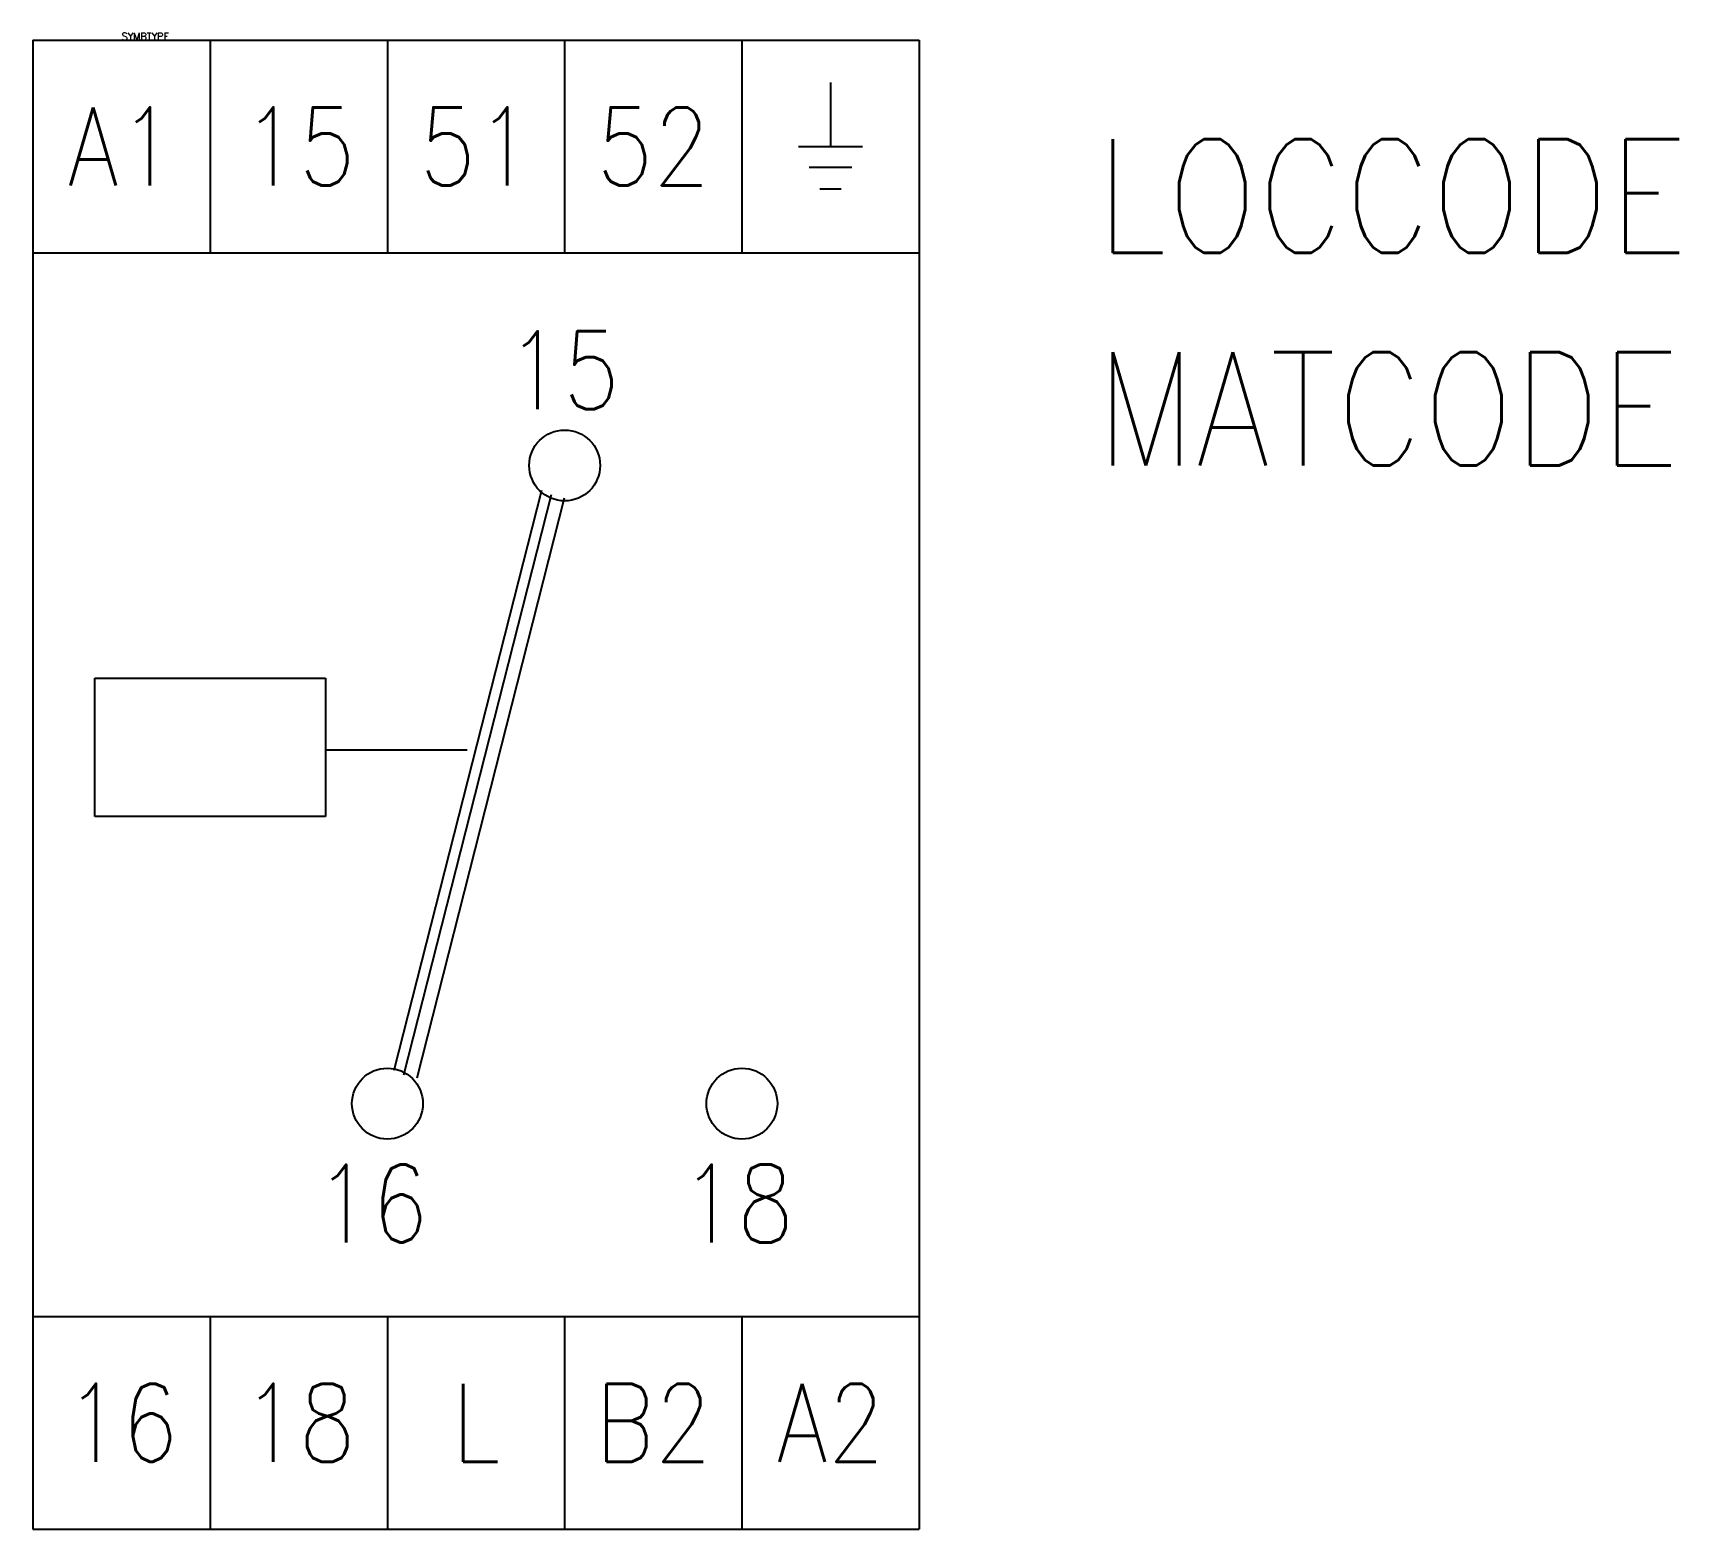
# Model space of a CAD drawing. Extents: x 337.5 to 383.9, y 192 to 234.2.
import ezdxf
from ezdxf.enums import TextEntityAlignment as Align

# ---------------------------------------------------------------- set-up
doc = ezdxf.new("R2010")
doc.units = 0
doc.header["$LTSCALE"] = 0.1
doc.header["$MEASUREMENT"] = 0
doc.layers.get('0').update_dxf_attribs({"linetype": 'CONTINUOUS'})
for name, color, linetype in [('1', 8, 'CONTINUOUS'), ('11', 30, 'CONTINUOUS'), ('12', 30, 'CONTINUOUS')]:
    doc.layers.add(name, color=color, linetype=linetype)
doc.styles.add('ROMANS', font='ROMANS', dxfattribs={"width": 0.85})
doc.styles.get("Standard").update_dxf_attribs({"font": 'simplex', "width": 0.85})

msp = doc.modelspace()

# ---------------------------------------------------------------- linework, layer by layer
at = {"layer": '1'}
for p, q in [((337.5, 234), (337.5, 192)), ((337.5, 234), (362.5, 234)), ((342.5, 234), (342.5, 228)), ((347.5, 234), (347.5, 228)), ((352.5, 234), (352.5, 228)), ((357.5, 234), (357.5, 228)), ((362.5, 234), (362.5, 192)), ((360, 232.8), (360, 231)), ((359.1, 231), (360.9, 231)), ((360.6, 230.4), (359.4, 230.4)), ((359.7, 229.8), (360.3, 229.8)), ((337.5, 228), (362.5, 228)), ((351.846, 221.296), (347.685, 204.93)), ((352.116, 221.172), (347.956, 204.807)), ((352.488, 221.082), (348.327, 204.716)), ((339.25, 212.1), (339.25, 216)), ((339.25, 216), (345.75, 216)), ((345.75, 216), (345.75, 212.1)), ((345.749, 213.979), (349.747, 213.979)), ((345.75, 212.1), (339.25, 212.1)), ((337.5, 198), (362.5, 198)), ((342.5, 198), (342.5, 192)), ((347.5, 198), (347.5, 192)), ((352.5, 198), (352.5, 192)), ((357.5, 198), (357.5, 192)), ((337.5, 192), (362.5, 192))]:
    msp.add_line(p, q, dxfattribs=at)
for centre in [(352.5, 222), (347.5, 204), (357.5, 204)]:
    msp.add_circle(centre, 1, dxfattribs=at)

# ---------------------------------------------------------------- texts
at = {"flags": 1}
msp.add_attdef('SYMBTYPE', (340, 234), 'RL', height=0.2, dxfattribs=at)
at = {"layer": '1', "style": 'ROMANS', "width": 0.85}
for s, p in [('A1', (340, 231)), ('15', (345, 231)), ('51', (350, 231)), ('52', (355, 231)), ('15', (352.455, 224.685)), ('16', (347.054, 201.179)), ('18', (357.365, 201.179)), ('16', (340, 195)), ('18', (345, 195)), ('L', (350, 195)), ('B2', (355, 195)), ('A2', (360, 195))]:
    msp.add_text(s, height=2.2, dxfattribs=at).set_placement(p, align=Align.MIDDLE)
at = {"layer": '11', "style": 'ROMANS', "width": 0.85}
msp.add_attdef('LOCCODE', (367.5, 228), '', height=3.2, dxfattribs=at)
at = {"layer": '12', "style": 'ROMANS', "width": 0.85}
msp.add_attdef('MATCODE', (367.5, 222), '', height=3.2, dxfattribs=at)

doc.saveas('drawing.dxf')
